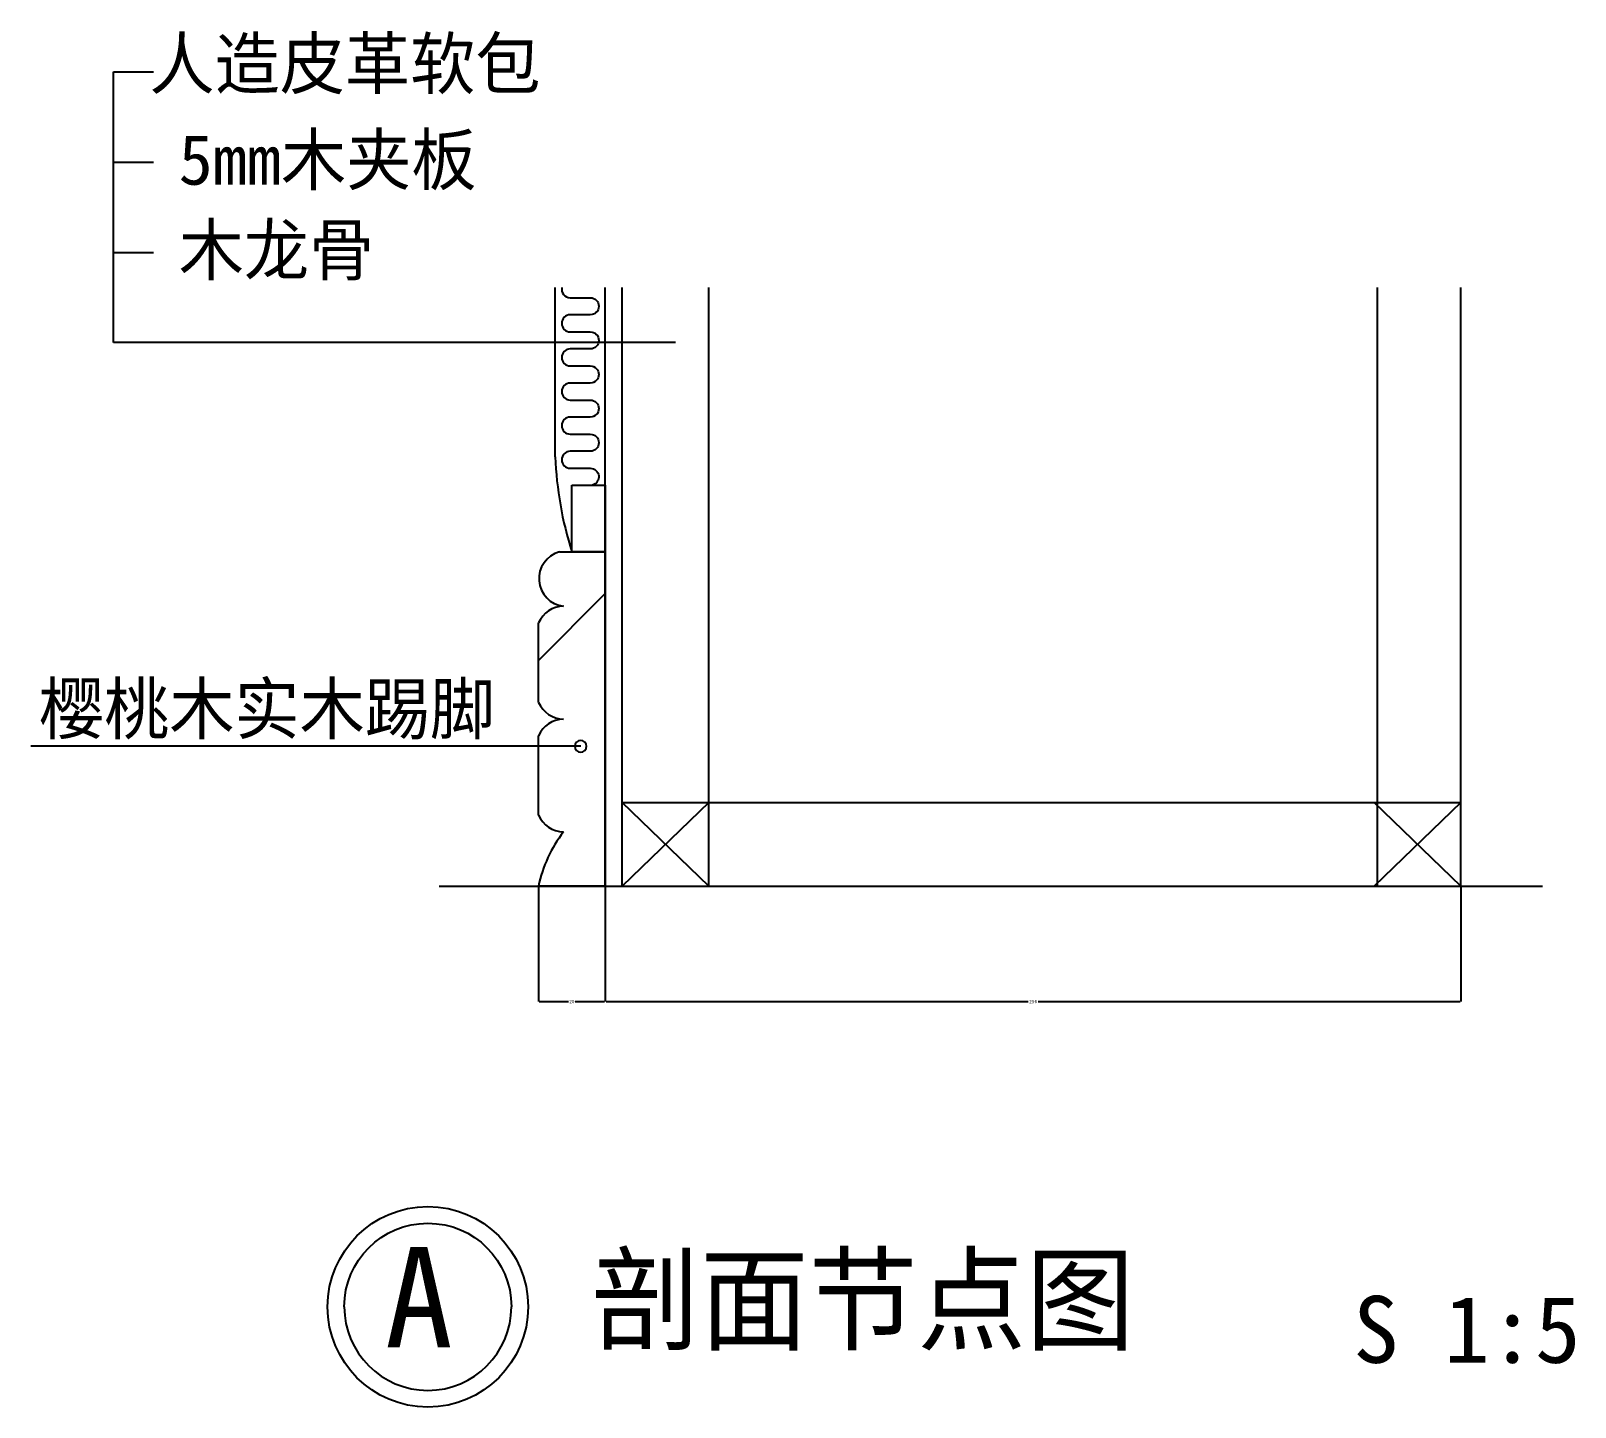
# Model space of a CAD drawing. Header units: metres. Extents: x -94751 to -94289, y -64380 to -63968.
import ezdxf

# ---------------------------------------------------------------- set-up
doc = ezdxf.new("R2010")
doc.units = ezdxf.units.M
for name, color, linetype in [('20', 1, 'Continuous'), ('8', 7, 'Continuous'), ('PUB_DIM', 7, 'Continuous'), ('PUB_TEXT', 7, 'Continuous'), ('WALL', 1, 'Continuous'), ('填充', 8, 'Continuous'), ('细线', 1, 'Continuous')]:
    doc.layers.add(name, color=color, linetype=linetype)
doc.dimstyles.get("Standard").update_dxf_attribs({"dimtxt": 2.5, "dimasz": 2.5, "dimexe": 1.25, "dimexo": 0.625, "dimtad": 1, "dimcen": 2.5, "dimazin": 3, "dimtfac": 1, "dimtmove": 0, "dimatfit": 3})

# ---------------------------------------------------------------- blocks, each defined once
blk = doc.blocks.new('HY-4')
at = {"layer": '20'}
for points in [[(-5, 0, -1), (5, 0, -1)], [(-5, 0, 1), (5, 0, 1)]]:
    blk.add_lwpolyline(points, format="xyb", dxfattribs=at)
blk.add_circle((0, 0), 6, dxfattribs=at)
blk.add_circle((0, 0), 6, dxfattribs=at)
blk = doc.blocks.new('A$C295E3770')
at = {"layer": 'WALL'}
for p, q in [((6.25, 100), (20, 100)), ((20, 100), (20, 0)), ((0, 55), (0, 78.75)), ((0, 21.25), (0, 45)), ((20, 0), (0, 0))]:
    blk.add_line(p, q, dxfattribs=at)
for centre, radius, start, end in [((8.44, 92), 8.3, 105.31, 263.49), ((7.65, 75.4), 8.35, 91.04, 156.34), ((7.65, 58.35), 8.35, 203.66, 268.96), ((7.65, 41.65), 8.35, 91.04, 156.34), ((7.65, 24.6), 8.35, 203.66, 268.96), ((38.31, -7.83), 39.1, 142, 168.45)]:
    blk.add_arc(centre, radius, start, end, dxfattribs=at)
blk = doc.blocks.new('_DOT')
at = {"color": 0, "linetype": 'ByBlock'}
blk.add_line((-0.5, 0), (-1, 0), dxfattribs=at)
blk.add_lwpolyline([(-0.25, 0, 1), (0.25, 0, 1)], format="xyb", close=True, dxfattribs=at)
blk = doc.blocks.new('_CLOSEDFILLED')
at = {"color": 0, "linetype": 'BYBLOCK'}
blk.add_solid([(-1, 0.2), (0, 0), (-1, -0.2)], dxfattribs=at)
blk = doc.blocks.new('*D1')
for p, q in [((-94579.54, -64224.03), (-94579.54, -64258.54)), ((-94323.54, -64224.03), (-94323.54, -64258.54)), ((-94579.29, -64258.54), (-94453.04, -64258.54)), ((-94450.04, -64258.54), (-94323.79, -64258.54))]:
    blk.add_line(p, q)
at = {"layer": 'Defpoints'}
for p in [(-94579.54, -64224.03), (-94323.54, -64224.03), (-94579.54, -64258.54)]:
    blk.add_point(p, dxfattribs=at)
at = {"layer": 'PUB_DIM', "xscale": 0.25, "yscale": 0.25, "rotation": 180}
blk.add_blockref('_CLOSEDFILLED', (-94579.54, -64258.54), dxfattribs=at)
at = {"layer": 'PUB_DIM', "xscale": 0.25, "yscale": 0.25}
blk.add_blockref('_CLOSEDFILLED', (-94323.54, -64258.54), dxfattribs=at)
at = {"layer": 'PUB_DIM', "insert": (-94451.54, -64258.54), "char_height": 1, "attachment_point": 5}
blk.add_mtext('256', dxfattribs=at)
blk = doc.blocks.new('*D2')
for p, q in [((-94599.54, -64224.03), (-94599.54, -64258.54)), ((-94579.54, -64224.03), (-94579.54, -64258.54)), ((-94599.29, -64258.54), (-94590.54, -64258.54)), ((-94588.54, -64258.54), (-94579.79, -64258.54))]:
    blk.add_line(p, q)
at = {"layer": 'Defpoints'}
for p in [(-94599.54, -64224.03), (-94579.54, -64224.03), (-94599.54, -64258.54)]:
    blk.add_point(p, dxfattribs=at)
at = {"layer": 'PUB_DIM', "xscale": 0.25, "yscale": 0.25, "rotation": 180}
blk.add_blockref('_CLOSEDFILLED', (-94599.54, -64258.54), dxfattribs=at)
at = {"layer": 'PUB_DIM', "xscale": 0.25, "yscale": 0.25}
blk.add_blockref('_CLOSEDFILLED', (-94579.54, -64258.54), dxfattribs=at)
at = {"layer": 'PUB_DIM', "insert": (-94589.54, -64258.54), "char_height": 1, "attachment_point": 5}
blk.add_mtext('20', dxfattribs=at)

msp = doc.modelspace()

# ---------------------------------------------------------------- hatches: boundary and pattern name
at = {"layer": '填充'}
h = msp.add_hatch(dxfattribs=at)
h.set_pattern_fill('ANSI35', scale=30)
h.paths.add_polyline_path([(-94579.54, -64104.03), (-94589.54, -64104.03), (-94589.54, -64124.03), (-94579.54, -64124.03)])
h = msp.add_hatch(dxfattribs=at)
h.set_pattern_fill('ANSI35', scale=30)
h.paths.add_polyline_path([(-94579.54, -64124.03), (-94593.29, -64124.03, 0.83), (-94592.04, -64140.28, 0.29), (-94599.54, -64145.28), (-94599.54, -64169.03, 0.29), (-94592.04, -64174.03, 0.29), (-94599.54, -64179.03), (-94599.54, -64202.78, 0.29), (-94592.04, -64207.78, 0.12), (-94599.54, -64224.03), (-94579.54, -64224.03)])

# ---------------------------------------------------------------- linework, layer by layer
at = {"layer": '20'}
for p, q in [((-94579.54, -64224.03), (-94579.54, -64044.91)), ((-94574.54, -64224.03), (-94574.54, -64044.91)), ((-94548.54, -64224.03), (-94548.54, -64044.91)), ((-94348.54, -64224.03), (-94348.54, -64044.91))]:
    msp.add_line(p, q, dxfattribs=at)
at = {"layer": 'PUB_TEXT'}
for p, q in [((-94726.69, -63980.44), (-94714.69, -63980.44)), ((-94726.69, -64061.44), (-94726.69, -63980.44)), ((-94726.69, -64007.44), (-94714.69, -64007.44)), ((-94726.69, -64034.44), (-94714.69, -64034.44)), ((-94558.52, -64061.44), (-94726.69, -64061.44)), ((-94629.66, -64182.18), (-94751.41, -64182.18)), ((-94586.91, -64182.18), (-94629.66, -64182.18))]:
    msp.add_line(p, q, dxfattribs=at)
at = {"layer": 'WALL'}
for p, q in [((-94594.54, -64095.55), (-94594.54, -64044.91)), ((-94594.54, -64095.55), (-94594.54, -64044.91)), ((-94323.54, -64224.03), (-94323.54, -64044.91)), ((-94629.24, -64224.03), (-94299.18, -64224.03))]:
    msp.add_line(p, q, dxfattribs=at)
msp.add_arc((-94486.7, -64091.3), 107.92, 182.26, 197.66, dxfattribs=at)
at = {"layer": '填充'}
for p, q in [((-94548.54, -64224.03), (-94574.54, -64199.03)), ((-94548.54, -64199.03), (-94574.54, -64224.03)), ((-94323.54, -64224.03), (-94349.54, -64199.03)), ((-94323.54, -64199.03), (-94349.54, -64224.03))]:
    msp.add_line(p, q, dxfattribs=at)
msp.add_lwpolyline([(-94592.53, -64044.91, 0.48), (-94590.04, -64048.01), (-94584.04, -64048.01, -1), (-94584.04, -64053.11), (-94590.04, -64053.11, 1), (-94590.04, -64058.21), (-94584.04, -64058.21, -1), (-94584.04, -64063.31), (-94590.04, -64063.31, 1), (-94590.04, -64068.41), (-94584.04, -64068.41, -1), (-94584.04, -64073.51), (-94590.04, -64073.51, 1), (-94590.04, -64078.61), (-94584.04, -64078.61, -1), (-94584.04, -64083.71), (-94590.04, -64083.71, 1), (-94590.04, -64088.81), (-94584.04, -64088.81, -1), (-94584.04, -64093.91), (-94590.04, -64093.91, 1), (-94590.04, -64099.01), (-94584.04, -64099.01, -0.88), (-94583.41, -64104.03)], format="xyb", dxfattribs=at)
at = {"layer": '细线'}
msp.add_line((-94574.54, -64199.03), (-94323.54, -64199.03), dxfattribs=at)
msp.add_lwpolyline([(-94589.54, -64104.03), (-94579.54, -64104.03), (-94579.54, -64124.03), (-94589.54, -64124.03)], close=True, dxfattribs=at)

# ---------------------------------------------------------------- block references
at = {"layer": '8', "xscale": 5, "yscale": 5, "zscale": 5}
msp.add_blockref('HY-4', (-94632.64, -64349.84), dxfattribs=at)
at = {"layer": 'PUB_TEXT', "xscale": 7, "yscale": 7, "zscale": 7}
msp.add_blockref('_DOT', (-94586.91, -64182.18), dxfattribs=at)
at = {"layer": '细线'}
msp.add_blockref('A$C295E3770', (-94599.54, -64224.03), dxfattribs=at)

# ---------------------------------------------------------------- texts
for s, height, p in [('A', 30, (-94645.53, -64361.98)), ('剖面节点图', 25, (-94583.68, -64360.19)), ('S 1:5', 20, (-94355.78, -64366.59))]:
    msp.add_text(s, height=height).set_placement(p)
at = {"layer": 'PUB_TEXT'}
for s, p in [('人造皮革软包', (-94715.94, -63985.47)), ('5mm木夹板', (-94707.19, -64014.19)), ('木龙骨', (-94707.19, -64041.19)), ('樱桃木实木踢脚', (-94749.01, -64178.43))]:
    msp.add_text(s, height=15, dxfattribs=at).set_placement(p)

# ---------------------------------------------------------------- dimensions: what is measured, and where the dimension line sits
at = {"layer": 'PUB_DIM'}
for base, p1, p2, picture, middle in [((-94599.54, -64258.54), (-94599.54, -64224.03), (-94579.54, -64224.03), '*D2', (-94589.54, -64258.54)), ((-94579.54, -64258.54), (-94579.54, -64224.03), (-94323.54, -64224.03), '*D1', (-94451.54, -64258.54))]:
    dim = msp.add_linear_dim(base=base, p1=p1, p2=p2, dimstyle='Standard', dxfattribs=at)
    dim.commit()
    dim.dimension.update_dxf_attribs({"geometry": picture, "text_midpoint": middle})

doc.saveas('drawing.dxf')
